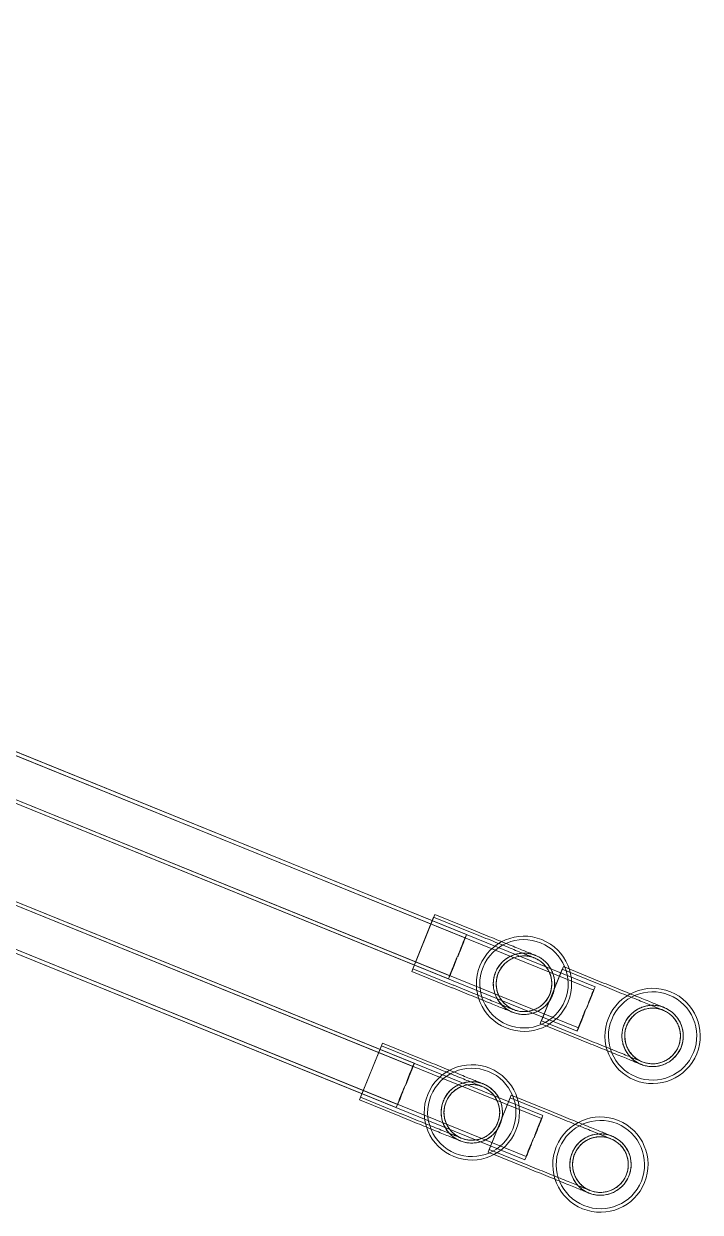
# Model space of a CAD drawing. Header units: metres. Extents: x 1753726 to 1755216, y 5920592 to 5921703.
# Drawn here: x 1754898.129 to 1754899.684, y 5921319.596 to 5921322.328 of the extents above; entities that cross this region are included whole.
import ezdxf

# ---------------------------------------------------------------- set-up
doc = ezdxf.new("R2010")
doc.units = ezdxf.units.M
doc.layers.add('A-GENM-____-OTLN', color=4, linetype='Continuous', lineweight=9)

# ---------------------------------------------------------------- blocks, each defined once
blk = doc.blocks.new('WSL_Vent Type A - WSL_Vent Type A-5060824-X-ARUP-GL-HERNE_BAY_ALIGNMENT')
at = {"layer": 'A-GENM-____-OTLN'}
for p, q in [((-0.165, 0.055), (-5.7147, 0.055)), ((-0.15, 0.0705), (-0.25, 0.0705)), ((-0.25, 0.0705), (-0.25, -0.0705)), ((-0.25, 0.0705), (-0.25, -0.0705)), ((-0.15, 0.064), (-0.25, 0.064)), ((-0.25, -0.064), (-0.25, 0.064)), ((-0.25, -0.064), (-0.25, 0.064)), ((-0.165, 0.047), (-5.7147, 0.047)), ((-5.7147, -0.047), (-0.165, -0.047)), ((-5.7147, -0.055), (-0.165, -0.055)), ((-0.25, -0.064), (-0.15, -0.064)), ((-0.25, -0.0705), (-0.15, -0.0705))]:
    blk.add_line(p, q, dxfattribs=at)
at = {"layer": 'A-GENM-____-OTLN', "flags": 128}
for points in [[(-0.15, 0.0705), (-0.144, 0.0705), (-0.138, 0.0705), (-0.132, 0.0705), (-0.1261, 0.0705), (-0.1202, 0.0705), (-0.1143, 0.0705), (-0.1085, 0.0705), (-0.1028, 0.0705), (-0.0972, 0.0705), (-0.0916, 0.0705), (-0.0861, 0.0705), (-0.0807, 0.0705), (-0.0755, 0.0705), (-0.0703, 0.0705), (-0.0653, 0.0705), (-0.0604, 0.0705), (-0.0557, 0.0705), (-0.0511, 0.0705), (-0.0467, 0.0705), (-0.0424, 0.0705), (-0.0383, 0.0705), (-0.0344, 0.0705), (-0.0307, 0.0705), (-0.0271, 0.0705), (-0.0238, 0.0705), (-0.0206, 0.0705), (-0.0177, 0.0705), (-0.015, 0.0705), (-0.0125, 0.0705), (-0.0102, 0.0705), (-0.0081, 0.0705), (-0.0063, 0.0705), (-0.0047, 0.0705), (-0.0033, 0.0705), (-0.0022, 0.0705), (-0.0013, 0.0705), (-0.0006, 0.0705), (-0.0002, 0.0705), (0, 0.0705)], [(-0.15, 0.064), (-0.144, 0.064), (-0.138, 0.064), (-0.132, 0.064), (-0.1261, 0.064), (-0.1202, 0.064), (-0.1143, 0.064), (-0.1085, 0.064), (-0.1028, 0.064), (-0.0972, 0.064), (-0.0916, 0.064), (-0.0861, 0.064), (-0.0807, 0.064), (-0.0755, 0.064), (-0.0703, 0.064), (-0.0653, 0.064), (-0.0604, 0.064), (-0.0557, 0.064), (-0.0511, 0.064), (-0.0467, 0.064), (-0.0424, 0.064), (-0.0383, 0.064), (-0.0344, 0.064), (-0.0307, 0.064), (-0.0271, 0.064), (-0.0238, 0.064), (-0.0206, 0.064), (-0.0177, 0.064), (-0.015, 0.064), (-0.0125, 0.064), (-0.0102, 0.064), (-0.0081, 0.064), (-0.0063, 0.064), (-0.0047, 0.064), (-0.0033, 0.064), (-0.0022, 0.064), (-0.0013, 0.064), (-0.0006, 0.064), (-0.0002, 0.064), (0, 0.064)], [(0, -0.0705), (-0.0028, -0.0704), (-0.0056, -0.0703), (-0.0084, -0.07), (-0.0112, -0.0696), (-0.014, -0.0691), (-0.0168, -0.0685), (-0.0195, -0.0678), (-0.0222, -0.0669), (-0.0248, -0.066), (-0.0275, -0.0649), (-0.03, -0.0638), (-0.0326, -0.0625), (-0.035, -0.0612), (-0.0374, -0.0597), (-0.0398, -0.0582), (-0.0421, -0.0565), (-0.0443, -0.0548), (-0.0465, -0.053), (-0.0486, -0.0511), (-0.0506, -0.0491), (-0.0525, -0.0471), (-0.0543, -0.0449), (-0.0561, -0.0427), (-0.0578, -0.0404), (-0.0593, -0.0381), (-0.0608, -0.0357), (-0.0622, -0.0332), (-0.0635, -0.0307), (-0.0646, -0.0282), (-0.0657, -0.0255), (-0.0667, -0.0229), (-0.0675, -0.0202), (-0.0683, -0.0175), (-0.0689, -0.0148), (-0.0695, -0.012), (-0.0699, -0.0092), (-0.0702, -0.0064), (-0.0704, -0.0036), (-0.0705, -0.0008), (-0.0705, 0.0021), (-0.0703, 0.0049), (-0.0701, 0.0077), (-0.0697, 0.0105), (-0.0692, 0.0133), (-0.0687, 0.016), (-0.068, 0.0188), (-0.0672, 0.0215), (-0.0662, 0.0241), (-0.0652, 0.0268), (-0.0641, 0.0293), (-0.0629, 0.0319), (-0.0616, 0.0344), (-0.0601, 0.0368), (-0.0586, 0.0392), (-0.057, 0.0415), (-0.0553, 0.0437), (-0.0535, 0.0459), (-0.0516, 0.048), (-0.0497, 0.05), (-0.0476, 0.052), (-0.0455, 0.0538), (-0.0433, 0.0556), (-0.0411, 0.0573), (-0.0387, 0.0589), (-0.0363, 0.0604), (-0.0339, 0.0618), (-0.0314, 0.0631), (-0.0288, 0.0643), (-0.0263, 0.0654), (-0.0236, 0.0664), (-0.0209, 0.0673), (-0.0182, 0.0681), (-0.0155, 0.0688), (-0.0127, 0.0693), (-0.0099, 0.0698), (-0.0071, 0.0701), (-0.0043, 0.0704), (-0.0015, 0.0705), (0, 0.0705)], [(0, 0.064), (-0.0026, 0.0639), (-0.0051, 0.0638), (-0.0077, 0.0635), (-0.0102, 0.0632), (-0.0127, 0.0627), (-0.0152, 0.0622), (-0.0177, 0.0615), (-0.0201, 0.0608), (-0.0225, 0.0599), (-0.0249, 0.0589), (-0.0273, 0.0579), (-0.0296, 0.0568), (-0.0318, 0.0555), (-0.034, 0.0542), (-0.0361, 0.0528), (-0.0382, 0.0513), (-0.0402, 0.0498), (-0.0422, 0.0481), (-0.0441, 0.0464), (-0.0459, 0.0446), (-0.0477, 0.0427), (-0.0493, 0.0408), (-0.0509, 0.0388), (-0.0524, 0.0367), (-0.0539, 0.0346), (-0.0552, 0.0324), (-0.0564, 0.0302), (-0.0576, 0.0279), (-0.0587, 0.0256), (-0.0597, 0.0232), (-0.0605, 0.0208), (-0.0613, 0.0183), (-0.062, 0.0159), (-0.0626, 0.0134), (-0.0631, 0.0109), (-0.0635, 0.0083), (-0.0637, 0.0058), (-0.0639, 0.0032), (-0.064, 0.0007), (-0.064, -0.0019), (-0.0638, -0.0044), (-0.0636, -0.007), (-0.0633, -0.0095), (-0.0629, -0.012), (-0.0623, -0.0145), (-0.0617, -0.017), (-0.061, -0.0195), (-0.0601, -0.0219), (-0.0592, -0.0243), (-0.0582, -0.0266), (-0.0571, -0.0289), (-0.0559, -0.0312), (-0.0546, -0.0334), (-0.0532, -0.0356), (-0.0517, -0.0377), (-0.0502, -0.0397), (-0.0486, -0.0417), (-0.0469, -0.0436), (-0.0451, -0.0454), (-0.0432, -0.0472), (-0.0413, -0.0489), (-0.0393, -0.0505), (-0.0373, -0.052), (-0.0352, -0.0535), (-0.033, -0.0548), (-0.0308, -0.0561), (-0.0285, -0.0573), (-0.0262, -0.0584), (-0.0238, -0.0594), (-0.0214, -0.0603), (-0.019, -0.0611), (-0.0166, -0.0618), (-0.0141, -0.0624), (-0.0116, -0.0629), (-0.009, -0.0634), (-0.0065, -0.0637), (-0.0039, -0.0639), (-0.0014, -0.064), (0, -0.064)], [(0, 0.0705), (0.0028, 0.0704), (0.0056, 0.0703), (0.0084, 0.07), (0.0112, 0.0696), (0.014, 0.0691), (0.0168, 0.0685), (0.0195, 0.0678), (0.0222, 0.0669), (0.0248, 0.066), (0.0275, 0.0649), (0.03, 0.0638), (0.0326, 0.0625), (0.035, 0.0612), (0.0374, 0.0597), (0.0398, 0.0582), (0.0421, 0.0565), (0.0443, 0.0548), (0.0465, 0.053), (0.0486, 0.0511), (0.0506, 0.0491), (0.0525, 0.0471), (0.0543, 0.0449), (0.0561, 0.0427), (0.0578, 0.0404), (0.0593, 0.0381), (0.0608, 0.0357), (0.0622, 0.0332), (0.0635, 0.0307), (0.0646, 0.0282), (0.0657, 0.0255), (0.0667, 0.0229), (0.0675, 0.0202), (0.0683, 0.0175), (0.0689, 0.0148), (0.0695, 0.012), (0.0699, 0.0092), (0.0702, 0.0064), (0.0704, 0.0036), (0.0705, 0.0008), (0.0705, -0.0021), (0.0703, -0.0049), (0.0701, -0.0077), (0.0697, -0.0105), (0.0692, -0.0133), (0.0687, -0.016), (0.068, -0.0188), (0.0672, -0.0215), (0.0662, -0.0241), (0.0652, -0.0268), (0.0641, -0.0293), (0.0629, -0.0319), (0.0616, -0.0344), (0.0601, -0.0368), (0.0586, -0.0392), (0.057, -0.0415), (0.0553, -0.0437), (0.0535, -0.0459), (0.0516, -0.048), (0.0497, -0.05), (0.0476, -0.052), (0.0455, -0.0538), (0.0433, -0.0556), (0.0411, -0.0573), (0.0387, -0.0589), (0.0363, -0.0604), (0.0339, -0.0618), (0.0314, -0.0631), (0.0288, -0.0643), (0.0263, -0.0654), (0.0236, -0.0664), (0.0209, -0.0673), (0.0182, -0.0681), (0.0155, -0.0688), (0.0127, -0.0693), (0.0099, -0.0698), (0.0071, -0.0701), (0.0043, -0.0704), (0.0015, -0.0705), (0, -0.0705)], [(0, -0.064), (0.0026, -0.0639), (0.0051, -0.0638), (0.0077, -0.0635), (0.0102, -0.0632), (0.0127, -0.0627), (0.0152, -0.0622), (0.0177, -0.0615), (0.0201, -0.0608), (0.0225, -0.0599), (0.0249, -0.0589), (0.0273, -0.0579), (0.0296, -0.0568), (0.0318, -0.0555), (0.034, -0.0542), (0.0361, -0.0528), (0.0382, -0.0513), (0.0402, -0.0498), (0.0422, -0.0481), (0.0441, -0.0464), (0.0459, -0.0446), (0.0477, -0.0427), (0.0493, -0.0408), (0.0509, -0.0388), (0.0524, -0.0367), (0.0539, -0.0346), (0.0552, -0.0324), (0.0564, -0.0302), (0.0576, -0.0279), (0.0587, -0.0256), (0.0597, -0.0232), (0.0605, -0.0208), (0.0613, -0.0183), (0.062, -0.0159), (0.0626, -0.0134), (0.0631, -0.0109), (0.0635, -0.0083), (0.0637, -0.0058), (0.0639, -0.0032), (0.064, -0.0007), (0.064, 0.0019), (0.0638, 0.0044), (0.0636, 0.007), (0.0633, 0.0095), (0.0629, 0.012), (0.0623, 0.0145), (0.0617, 0.017), (0.061, 0.0195), (0.0601, 0.0219), (0.0592, 0.0243), (0.0582, 0.0266), (0.0571, 0.0289), (0.0559, 0.0312), (0.0546, 0.0334), (0.0532, 0.0356), (0.0517, 0.0377), (0.0502, 0.0397), (0.0486, 0.0417), (0.0469, 0.0436), (0.0451, 0.0454), (0.0432, 0.0472), (0.0413, 0.0489), (0.0393, 0.0505), (0.0373, 0.052), (0.0352, 0.0535), (0.033, 0.0548), (0.0308, 0.0561), (0.0285, 0.0573), (0.0262, 0.0584), (0.0238, 0.0594), (0.0214, 0.0603), (0.019, 0.0611), (0.0166, 0.0618), (0.0141, 0.0624), (0.0116, 0.0629), (0.009, 0.0634), (0.0065, 0.0637), (0.0039, 0.0639), (0.0014, 0.064), (0, 0.064)], [(0, -0.064), (-0.0001, -0.064), (-0.0005, -0.064), (-0.0011, -0.064), (-0.0019, -0.064), (-0.003, -0.064), (-0.0043, -0.064), (-0.0058, -0.064), (-0.0076, -0.064), (-0.0096, -0.064), (-0.0118, -0.064), (-0.0143, -0.064), (-0.017, -0.064), (-0.0198, -0.064), (-0.0229, -0.064), (-0.0262, -0.064), (-0.0297, -0.064), (-0.0334, -0.064), (-0.0372, -0.064), (-0.0413, -0.064), (-0.0455, -0.064), (-0.0499, -0.064), (-0.0544, -0.064), (-0.0591, -0.064), (-0.064, -0.064), (-0.069, -0.064), (-0.0741, -0.064), (-0.0793, -0.064), (-0.0846, -0.064), (-0.0901, -0.064), (-0.0956, -0.064), (-0.1013, -0.064), (-0.107, -0.064), (-0.1128, -0.064), (-0.1186, -0.064), (-0.1245, -0.064), (-0.1304, -0.064), (-0.1364, -0.064), (-0.1424, -0.064), (-0.1484, -0.064), (-0.15, -0.064)], [(0, -0.0705), (-0.0001, -0.0705), (-0.0005, -0.0705), (-0.0011, -0.0705), (-0.0019, -0.0705), (-0.003, -0.0705), (-0.0043, -0.0705), (-0.0058, -0.0705), (-0.0076, -0.0705), (-0.0096, -0.0705), (-0.0118, -0.0705), (-0.0143, -0.0705), (-0.017, -0.0705), (-0.0198, -0.0705), (-0.0229, -0.0705), (-0.0262, -0.0705), (-0.0297, -0.0705), (-0.0334, -0.0705), (-0.0372, -0.0705), (-0.0413, -0.0705), (-0.0455, -0.0705), (-0.0499, -0.0705), (-0.0544, -0.0705), (-0.0591, -0.0705), (-0.064, -0.0705), (-0.069, -0.0705), (-0.0741, -0.0705), (-0.0793, -0.0705), (-0.0846, -0.0705), (-0.0901, -0.0705), (-0.0956, -0.0705), (-0.1013, -0.0705), (-0.107, -0.0705), (-0.1128, -0.0705), (-0.1186, -0.0705), (-0.1245, -0.0705), (-0.1304, -0.0705), (-0.1364, -0.0705), (-0.1424, -0.0705), (-0.1484, -0.0705), (-0.15, -0.0705)]]:
    blk.add_lwpolyline(points, dxfattribs=at)
at = {"layer": 'A-GENM-____-OTLN'}
for radius, start, end in [(0.1095, 0, 180), (0.1095, 0, 180), (0.1015, 0, 180), (0.1015, 0, 180), (0.1095, 180, 0), (0.1095, 180, 0), (0.1015, 180, 0), (0.1015, 180, 0)]:
    blk.add_arc((0, 0), radius, start, end, dxfattribs=at)
for centre, major_axis, ratio, start_param, end_param in [((-0.165, 0), (0, 0.055), 0.009999, 4.712389, 7.853982), ((0, 0), (0, 0.0705), 1, 0, 3.141593), ((0, 0), (0.064, 0), 1, 1.570796, 4.712389), ((0, 0), (0, 0.0705), 1, 3.141593, 6.283185), ((0, 0), (0.064, 0), 1, 4.712389, 7.853982), ((-0.165, 0), (0, 0.047), 0.009999, 4.712389, 7.853982), ((-0.165, 0), (0, 0.055), 0.009999, 1.570796, 4.712389), ((-0.165, 0), (0, 0.047), 0.009999, 1.570796, 4.712389)]:
    blk.add_ellipse(centre, major_axis=major_axis, ratio=ratio, start_param=start_param, end_param=end_param, dxfattribs=at)
blk = doc.blocks.new('WSL_Vent Type A - WSL_Vent Type A-5060825-X-ARUP-GL-HERNE_BAY_ALIGNMENT')
at = {"layer": 'A-GENM-____-OTLN'}
for p, q in [((-0.165, 0.055), (-6.0337, 0.055)), ((-0.15, 0.0705), (-0.25, 0.0705)), ((-0.25, 0.0705), (-0.25, -0.0705)), ((-0.25, 0.0705), (-0.25, -0.0705)), ((-0.15, 0.064), (-0.25, 0.064)), ((-0.25, -0.064), (-0.25, 0.064)), ((-0.25, -0.064), (-0.25, 0.064)), ((-0.165, 0.047), (-6.0337, 0.047)), ((-6.0337, -0.047), (-0.165, -0.047)), ((-6.0337, -0.055), (-0.165, -0.055)), ((-0.25, -0.064), (-0.15, -0.064)), ((-0.25, -0.0705), (-0.15, -0.0705))]:
    blk.add_line(p, q, dxfattribs=at)
at = {"layer": 'A-GENM-____-OTLN', "flags": 128}
for points in [[(-0.15, 0.0705), (-0.144, 0.0705), (-0.138, 0.0705), (-0.132, 0.0705), (-0.1261, 0.0705), (-0.1202, 0.0705), (-0.1143, 0.0705), (-0.1085, 0.0705), (-0.1028, 0.0705), (-0.0972, 0.0705), (-0.0916, 0.0705), (-0.0861, 0.0705), (-0.0807, 0.0705), (-0.0755, 0.0705), (-0.0703, 0.0705), (-0.0653, 0.0705), (-0.0604, 0.0705), (-0.0557, 0.0705), (-0.0511, 0.0705), (-0.0467, 0.0705), (-0.0424, 0.0705), (-0.0383, 0.0705), (-0.0344, 0.0705), (-0.0307, 0.0705), (-0.0271, 0.0705), (-0.0238, 0.0705), (-0.0206, 0.0705), (-0.0177, 0.0705), (-0.015, 0.0705), (-0.0125, 0.0705), (-0.0102, 0.0705), (-0.0081, 0.0705), (-0.0063, 0.0705), (-0.0047, 0.0705), (-0.0033, 0.0705), (-0.0022, 0.0705), (-0.0013, 0.0705), (-0.0006, 0.0705), (-0.0002, 0.0705), (0, 0.0705)], [(-0.15, 0.064), (-0.144, 0.064), (-0.138, 0.064), (-0.132, 0.064), (-0.1261, 0.064), (-0.1202, 0.064), (-0.1143, 0.064), (-0.1085, 0.064), (-0.1028, 0.064), (-0.0972, 0.064), (-0.0916, 0.064), (-0.0861, 0.064), (-0.0807, 0.064), (-0.0755, 0.064), (-0.0703, 0.064), (-0.0653, 0.064), (-0.0604, 0.064), (-0.0557, 0.064), (-0.0511, 0.064), (-0.0467, 0.064), (-0.0424, 0.064), (-0.0383, 0.064), (-0.0344, 0.064), (-0.0307, 0.064), (-0.0271, 0.064), (-0.0238, 0.064), (-0.0206, 0.064), (-0.0177, 0.064), (-0.015, 0.064), (-0.0125, 0.064), (-0.0102, 0.064), (-0.0081, 0.064), (-0.0063, 0.064), (-0.0047, 0.064), (-0.0033, 0.064), (-0.0022, 0.064), (-0.0013, 0.064), (-0.0006, 0.064), (-0.0002, 0.064), (0, 0.064)], [(0, -0.0705), (-0.0028, -0.0704), (-0.0056, -0.0703), (-0.0084, -0.07), (-0.0112, -0.0696), (-0.014, -0.0691), (-0.0168, -0.0685), (-0.0195, -0.0678), (-0.0222, -0.0669), (-0.0248, -0.066), (-0.0275, -0.0649), (-0.03, -0.0638), (-0.0326, -0.0625), (-0.035, -0.0612), (-0.0374, -0.0597), (-0.0398, -0.0582), (-0.0421, -0.0565), (-0.0443, -0.0548), (-0.0465, -0.053), (-0.0486, -0.0511), (-0.0506, -0.0491), (-0.0525, -0.0471), (-0.0543, -0.0449), (-0.0561, -0.0427), (-0.0578, -0.0404), (-0.0593, -0.0381), (-0.0608, -0.0357), (-0.0622, -0.0332), (-0.0635, -0.0307), (-0.0646, -0.0282), (-0.0657, -0.0255), (-0.0667, -0.0229), (-0.0675, -0.0202), (-0.0683, -0.0175), (-0.0689, -0.0148), (-0.0695, -0.012), (-0.0699, -0.0092), (-0.0702, -0.0064), (-0.0704, -0.0036), (-0.0705, -0.0008), (-0.0705, 0.0021), (-0.0703, 0.0049), (-0.0701, 0.0077), (-0.0697, 0.0105), (-0.0692, 0.0133), (-0.0687, 0.016), (-0.068, 0.0188), (-0.0672, 0.0215), (-0.0662, 0.0241), (-0.0652, 0.0268), (-0.0641, 0.0293), (-0.0629, 0.0319), (-0.0616, 0.0344), (-0.0601, 0.0368), (-0.0586, 0.0392), (-0.057, 0.0415), (-0.0553, 0.0437), (-0.0535, 0.0459), (-0.0516, 0.048), (-0.0497, 0.05), (-0.0476, 0.052), (-0.0455, 0.0538), (-0.0433, 0.0556), (-0.0411, 0.0573), (-0.0387, 0.0589), (-0.0363, 0.0604), (-0.0339, 0.0618), (-0.0314, 0.0631), (-0.0288, 0.0643), (-0.0263, 0.0654), (-0.0236, 0.0664), (-0.0209, 0.0673), (-0.0182, 0.0681), (-0.0155, 0.0688), (-0.0127, 0.0693), (-0.0099, 0.0698), (-0.0071, 0.0701), (-0.0043, 0.0704), (-0.0015, 0.0705), (0, 0.0705)], [(0, 0.064), (-0.0026, 0.0639), (-0.0051, 0.0638), (-0.0077, 0.0635), (-0.0102, 0.0632), (-0.0127, 0.0627), (-0.0152, 0.0622), (-0.0177, 0.0615), (-0.0201, 0.0608), (-0.0225, 0.0599), (-0.0249, 0.0589), (-0.0273, 0.0579), (-0.0296, 0.0568), (-0.0318, 0.0555), (-0.034, 0.0542), (-0.0361, 0.0528), (-0.0382, 0.0513), (-0.0402, 0.0498), (-0.0422, 0.0481), (-0.0441, 0.0464), (-0.0459, 0.0446), (-0.0477, 0.0427), (-0.0493, 0.0408), (-0.0509, 0.0388), (-0.0524, 0.0367), (-0.0539, 0.0346), (-0.0552, 0.0324), (-0.0564, 0.0302), (-0.0576, 0.0279), (-0.0587, 0.0256), (-0.0597, 0.0232), (-0.0605, 0.0208), (-0.0613, 0.0183), (-0.062, 0.0159), (-0.0626, 0.0134), (-0.0631, 0.0109), (-0.0635, 0.0083), (-0.0637, 0.0058), (-0.0639, 0.0032), (-0.064, 0.0007), (-0.064, -0.0019), (-0.0638, -0.0044), (-0.0636, -0.007), (-0.0633, -0.0095), (-0.0629, -0.012), (-0.0623, -0.0145), (-0.0617, -0.017), (-0.061, -0.0195), (-0.0601, -0.0219), (-0.0592, -0.0243), (-0.0582, -0.0266), (-0.0571, -0.0289), (-0.0559, -0.0312), (-0.0546, -0.0334), (-0.0532, -0.0356), (-0.0517, -0.0377), (-0.0502, -0.0397), (-0.0486, -0.0417), (-0.0469, -0.0436), (-0.0451, -0.0454), (-0.0432, -0.0472), (-0.0413, -0.0489), (-0.0393, -0.0505), (-0.0373, -0.052), (-0.0352, -0.0535), (-0.033, -0.0548), (-0.0308, -0.0561), (-0.0285, -0.0573), (-0.0262, -0.0584), (-0.0238, -0.0594), (-0.0214, -0.0603), (-0.019, -0.0611), (-0.0166, -0.0618), (-0.0141, -0.0624), (-0.0116, -0.0629), (-0.009, -0.0634), (-0.0065, -0.0637), (-0.0039, -0.0639), (-0.0014, -0.064), (0, -0.064)], [(0, 0.0705), (0.0028, 0.0704), (0.0056, 0.0703), (0.0084, 0.07), (0.0112, 0.0696), (0.014, 0.0691), (0.0168, 0.0685), (0.0195, 0.0678), (0.0222, 0.0669), (0.0248, 0.066), (0.0275, 0.0649), (0.03, 0.0638), (0.0326, 0.0625), (0.035, 0.0612), (0.0374, 0.0597), (0.0398, 0.0582), (0.0421, 0.0565), (0.0443, 0.0548), (0.0465, 0.053), (0.0486, 0.0511), (0.0506, 0.0491), (0.0525, 0.0471), (0.0543, 0.0449), (0.0561, 0.0427), (0.0578, 0.0404), (0.0593, 0.0381), (0.0608, 0.0357), (0.0622, 0.0332), (0.0635, 0.0307), (0.0646, 0.0282), (0.0657, 0.0255), (0.0667, 0.0229), (0.0675, 0.0202), (0.0683, 0.0175), (0.0689, 0.0148), (0.0695, 0.012), (0.0699, 0.0092), (0.0702, 0.0064), (0.0704, 0.0036), (0.0705, 0.0008), (0.0705, -0.0021), (0.0703, -0.0049), (0.0701, -0.0077), (0.0697, -0.0105), (0.0692, -0.0133), (0.0687, -0.016), (0.068, -0.0188), (0.0672, -0.0215), (0.0662, -0.0241), (0.0652, -0.0268), (0.0641, -0.0293), (0.0629, -0.0319), (0.0616, -0.0344), (0.0601, -0.0368), (0.0586, -0.0392), (0.057, -0.0415), (0.0553, -0.0437), (0.0535, -0.0459), (0.0516, -0.048), (0.0497, -0.05), (0.0476, -0.052), (0.0455, -0.0538), (0.0433, -0.0556), (0.0411, -0.0573), (0.0387, -0.0589), (0.0363, -0.0604), (0.0339, -0.0618), (0.0314, -0.0631), (0.0288, -0.0643), (0.0263, -0.0654), (0.0236, -0.0664), (0.0209, -0.0673), (0.0182, -0.0681), (0.0155, -0.0688), (0.0127, -0.0693), (0.0099, -0.0698), (0.0071, -0.0701), (0.0043, -0.0704), (0.0015, -0.0705), (0, -0.0705)], [(0, -0.064), (0.0026, -0.0639), (0.0051, -0.0638), (0.0077, -0.0635), (0.0102, -0.0632), (0.0127, -0.0627), (0.0152, -0.0622), (0.0177, -0.0615), (0.0201, -0.0608), (0.0225, -0.0599), (0.0249, -0.0589), (0.0273, -0.0579), (0.0296, -0.0568), (0.0318, -0.0555), (0.034, -0.0542), (0.0361, -0.0528), (0.0382, -0.0513), (0.0402, -0.0498), (0.0422, -0.0481), (0.0441, -0.0464), (0.0459, -0.0446), (0.0477, -0.0427), (0.0493, -0.0408), (0.0509, -0.0388), (0.0524, -0.0367), (0.0539, -0.0346), (0.0552, -0.0324), (0.0564, -0.0302), (0.0576, -0.0279), (0.0587, -0.0256), (0.0597, -0.0232), (0.0605, -0.0208), (0.0613, -0.0183), (0.062, -0.0159), (0.0626, -0.0134), (0.0631, -0.0109), (0.0635, -0.0083), (0.0637, -0.0058), (0.0639, -0.0032), (0.064, -0.0007), (0.064, 0.0019), (0.0638, 0.0044), (0.0636, 0.007), (0.0633, 0.0095), (0.0629, 0.012), (0.0623, 0.0145), (0.0617, 0.017), (0.061, 0.0195), (0.0601, 0.0219), (0.0592, 0.0243), (0.0582, 0.0266), (0.0571, 0.0289), (0.0559, 0.0312), (0.0546, 0.0334), (0.0532, 0.0356), (0.0517, 0.0377), (0.0502, 0.0397), (0.0486, 0.0417), (0.0469, 0.0436), (0.0451, 0.0454), (0.0432, 0.0472), (0.0413, 0.0489), (0.0393, 0.0505), (0.0373, 0.052), (0.0352, 0.0535), (0.033, 0.0548), (0.0308, 0.0561), (0.0285, 0.0573), (0.0262, 0.0584), (0.0238, 0.0594), (0.0214, 0.0603), (0.019, 0.0611), (0.0166, 0.0618), (0.0141, 0.0624), (0.0116, 0.0629), (0.009, 0.0634), (0.0065, 0.0637), (0.0039, 0.0639), (0.0014, 0.064), (0, 0.064)], [(0, -0.064), (-0.0001, -0.064), (-0.0005, -0.064), (-0.0011, -0.064), (-0.0019, -0.064), (-0.003, -0.064), (-0.0043, -0.064), (-0.0058, -0.064), (-0.0076, -0.064), (-0.0096, -0.064), (-0.0118, -0.064), (-0.0143, -0.064), (-0.017, -0.064), (-0.0198, -0.064), (-0.0229, -0.064), (-0.0262, -0.064), (-0.0297, -0.064), (-0.0334, -0.064), (-0.0372, -0.064), (-0.0413, -0.064), (-0.0455, -0.064), (-0.0499, -0.064), (-0.0544, -0.064), (-0.0591, -0.064), (-0.064, -0.064), (-0.069, -0.064), (-0.0741, -0.064), (-0.0793, -0.064), (-0.0846, -0.064), (-0.0901, -0.064), (-0.0956, -0.064), (-0.1013, -0.064), (-0.107, -0.064), (-0.1128, -0.064), (-0.1186, -0.064), (-0.1245, -0.064), (-0.1304, -0.064), (-0.1364, -0.064), (-0.1424, -0.064), (-0.1484, -0.064), (-0.15, -0.064)], [(0, -0.0705), (-0.0001, -0.0705), (-0.0005, -0.0705), (-0.0011, -0.0705), (-0.0019, -0.0705), (-0.003, -0.0705), (-0.0043, -0.0705), (-0.0058, -0.0705), (-0.0076, -0.0705), (-0.0096, -0.0705), (-0.0118, -0.0705), (-0.0143, -0.0705), (-0.017, -0.0705), (-0.0198, -0.0705), (-0.0229, -0.0705), (-0.0262, -0.0705), (-0.0297, -0.0705), (-0.0334, -0.0705), (-0.0372, -0.0705), (-0.0413, -0.0705), (-0.0455, -0.0705), (-0.0499, -0.0705), (-0.0544, -0.0705), (-0.0591, -0.0705), (-0.064, -0.0705), (-0.069, -0.0705), (-0.0741, -0.0705), (-0.0793, -0.0705), (-0.0846, -0.0705), (-0.0901, -0.0705), (-0.0956, -0.0705), (-0.1013, -0.0705), (-0.107, -0.0705), (-0.1128, -0.0705), (-0.1186, -0.0705), (-0.1245, -0.0705), (-0.1304, -0.0705), (-0.1364, -0.0705), (-0.1424, -0.0705), (-0.1484, -0.0705), (-0.15, -0.0705)]]:
    blk.add_lwpolyline(points, dxfattribs=at)
at = {"layer": 'A-GENM-____-OTLN'}
for radius, start, end in [(0.1095, 0, 180), (0.1095, 0, 180), (0.1015, 0, 180), (0.1015, 0, 180), (0.1095, 180, 0), (0.1095, 180, 0), (0.1015, 180, 0), (0.1015, 180, 0)]:
    blk.add_arc((0, 0), radius, start, end, dxfattribs=at)
for centre, major_axis, ratio, start_param, end_param in [((-0.165, 0), (0, 0.055), 0.009999, 4.712389, 7.853982), ((0, 0), (0, 0.0705), 1, 0, 3.141593), ((0, 0), (0.064, 0), 1, 1.570796, 4.712389), ((0, 0), (0, 0.0705), 1, 3.141593, 6.283185), ((0, 0), (0.064, 0), 1, 4.712389, 7.853982), ((-0.165, 0), (0, 0.047), 0.009999, 4.712389, 7.853982), ((-0.165, 0), (0, 0.055), 0.009999, 1.570796, 4.712389), ((-0.165, 0), (0, 0.047), 0.009999, 1.570796, 4.712389)]:
    blk.add_ellipse(centre, major_axis=major_axis, ratio=ratio, start_param=start_param, end_param=end_param, dxfattribs=at)
blk = doc.blocks.new('WSL_Vent Type A - WSL_Vent Type A-5060826-X-ARUP-GL-HERNE_BAY_ALIGNMENT')
at = {"layer": 'A-GENM-____-OTLN'}
for p, q in [((-0.165, 0.055), (-5.7347, 0.055)), ((-0.15, 0.0705), (-0.25, 0.0705)), ((-0.25, 0.0705), (-0.25, -0.0705)), ((-0.25, 0.0705), (-0.25, -0.0705)), ((-0.15, 0.064), (-0.25, 0.064)), ((-0.25, -0.064), (-0.25, 0.064)), ((-0.25, -0.064), (-0.25, 0.064)), ((-0.165, 0.047), (-5.7347, 0.047)), ((-5.7347, -0.047), (-0.165, -0.047)), ((-5.7347, -0.055), (-0.165, -0.055)), ((-0.25, -0.064), (-0.15, -0.064)), ((-0.25, -0.0705), (-0.15, -0.0705))]:
    blk.add_line(p, q, dxfattribs=at)
at = {"layer": 'A-GENM-____-OTLN', "flags": 128}
for points in [[(-0.15, 0.0705), (-0.144, 0.0705), (-0.138, 0.0705), (-0.132, 0.0705), (-0.1261, 0.0705), (-0.1202, 0.0705), (-0.1143, 0.0705), (-0.1085, 0.0705), (-0.1028, 0.0705), (-0.0972, 0.0705), (-0.0916, 0.0705), (-0.0861, 0.0705), (-0.0807, 0.0705), (-0.0755, 0.0705), (-0.0703, 0.0705), (-0.0653, 0.0705), (-0.0604, 0.0705), (-0.0557, 0.0705), (-0.0511, 0.0705), (-0.0467, 0.0705), (-0.0424, 0.0705), (-0.0383, 0.0705), (-0.0344, 0.0705), (-0.0307, 0.0705), (-0.0271, 0.0705), (-0.0238, 0.0705), (-0.0206, 0.0705), (-0.0177, 0.0705), (-0.015, 0.0705), (-0.0125, 0.0705), (-0.0102, 0.0705), (-0.0081, 0.0705), (-0.0063, 0.0705), (-0.0047, 0.0705), (-0.0033, 0.0705), (-0.0022, 0.0705), (-0.0013, 0.0705), (-0.0006, 0.0705), (-0.0002, 0.0705), (0, 0.0705)], [(-0.15, 0.064), (-0.144, 0.064), (-0.138, 0.064), (-0.132, 0.064), (-0.1261, 0.064), (-0.1202, 0.064), (-0.1143, 0.064), (-0.1085, 0.064), (-0.1028, 0.064), (-0.0972, 0.064), (-0.0916, 0.064), (-0.0861, 0.064), (-0.0807, 0.064), (-0.0755, 0.064), (-0.0703, 0.064), (-0.0653, 0.064), (-0.0604, 0.064), (-0.0557, 0.064), (-0.0511, 0.064), (-0.0467, 0.064), (-0.0424, 0.064), (-0.0383, 0.064), (-0.0344, 0.064), (-0.0307, 0.064), (-0.0271, 0.064), (-0.0238, 0.064), (-0.0206, 0.064), (-0.0177, 0.064), (-0.015, 0.064), (-0.0125, 0.064), (-0.0102, 0.064), (-0.0081, 0.064), (-0.0063, 0.064), (-0.0047, 0.064), (-0.0033, 0.064), (-0.0022, 0.064), (-0.0013, 0.064), (-0.0006, 0.064), (-0.0002, 0.064), (0, 0.064)], [(0, -0.0705), (-0.0028, -0.0704), (-0.0056, -0.0703), (-0.0084, -0.07), (-0.0112, -0.0696), (-0.014, -0.0691), (-0.0168, -0.0685), (-0.0195, -0.0678), (-0.0222, -0.0669), (-0.0248, -0.066), (-0.0275, -0.0649), (-0.03, -0.0638), (-0.0326, -0.0625), (-0.035, -0.0612), (-0.0374, -0.0597), (-0.0398, -0.0582), (-0.0421, -0.0565), (-0.0443, -0.0548), (-0.0465, -0.053), (-0.0486, -0.0511), (-0.0506, -0.0491), (-0.0525, -0.0471), (-0.0543, -0.0449), (-0.0561, -0.0427), (-0.0578, -0.0404), (-0.0593, -0.0381), (-0.0608, -0.0357), (-0.0622, -0.0332), (-0.0635, -0.0307), (-0.0646, -0.0282), (-0.0657, -0.0255), (-0.0667, -0.0229), (-0.0675, -0.0202), (-0.0683, -0.0175), (-0.0689, -0.0148), (-0.0695, -0.012), (-0.0699, -0.0092), (-0.0702, -0.0064), (-0.0704, -0.0036), (-0.0705, -0.0008), (-0.0705, 0.0021), (-0.0703, 0.0049), (-0.0701, 0.0077), (-0.0697, 0.0105), (-0.0692, 0.0133), (-0.0687, 0.016), (-0.068, 0.0188), (-0.0672, 0.0215), (-0.0662, 0.0241), (-0.0652, 0.0268), (-0.0641, 0.0293), (-0.0629, 0.0319), (-0.0616, 0.0344), (-0.0601, 0.0368), (-0.0586, 0.0392), (-0.057, 0.0415), (-0.0553, 0.0437), (-0.0535, 0.0459), (-0.0516, 0.048), (-0.0497, 0.05), (-0.0476, 0.052), (-0.0455, 0.0538), (-0.0433, 0.0556), (-0.0411, 0.0573), (-0.0387, 0.0589), (-0.0363, 0.0604), (-0.0339, 0.0618), (-0.0314, 0.0631), (-0.0288, 0.0643), (-0.0263, 0.0654), (-0.0236, 0.0664), (-0.0209, 0.0673), (-0.0182, 0.0681), (-0.0155, 0.0688), (-0.0127, 0.0693), (-0.0099, 0.0698), (-0.0071, 0.0701), (-0.0043, 0.0704), (-0.0015, 0.0705), (0, 0.0705)], [(0, 0.064), (-0.0026, 0.0639), (-0.0051, 0.0638), (-0.0077, 0.0635), (-0.0102, 0.0632), (-0.0127, 0.0627), (-0.0152, 0.0622), (-0.0177, 0.0615), (-0.0201, 0.0608), (-0.0225, 0.0599), (-0.0249, 0.0589), (-0.0273, 0.0579), (-0.0296, 0.0568), (-0.0318, 0.0555), (-0.034, 0.0542), (-0.0361, 0.0528), (-0.0382, 0.0513), (-0.0402, 0.0498), (-0.0422, 0.0481), (-0.0441, 0.0464), (-0.0459, 0.0446), (-0.0477, 0.0427), (-0.0493, 0.0408), (-0.0509, 0.0388), (-0.0524, 0.0367), (-0.0539, 0.0346), (-0.0552, 0.0324), (-0.0564, 0.0302), (-0.0576, 0.0279), (-0.0587, 0.0256), (-0.0597, 0.0232), (-0.0605, 0.0208), (-0.0613, 0.0183), (-0.062, 0.0159), (-0.0626, 0.0134), (-0.0631, 0.0109), (-0.0635, 0.0083), (-0.0637, 0.0058), (-0.0639, 0.0032), (-0.064, 0.0007), (-0.064, -0.0019), (-0.0638, -0.0044), (-0.0636, -0.007), (-0.0633, -0.0095), (-0.0629, -0.012), (-0.0623, -0.0145), (-0.0617, -0.017), (-0.061, -0.0195), (-0.0601, -0.0219), (-0.0592, -0.0243), (-0.0582, -0.0266), (-0.0571, -0.0289), (-0.0559, -0.0312), (-0.0546, -0.0334), (-0.0532, -0.0356), (-0.0517, -0.0377), (-0.0502, -0.0397), (-0.0486, -0.0417), (-0.0469, -0.0436), (-0.0451, -0.0454), (-0.0432, -0.0472), (-0.0413, -0.0489), (-0.0393, -0.0505), (-0.0373, -0.052), (-0.0352, -0.0535), (-0.033, -0.0548), (-0.0308, -0.0561), (-0.0285, -0.0573), (-0.0262, -0.0584), (-0.0238, -0.0594), (-0.0214, -0.0603), (-0.019, -0.0611), (-0.0166, -0.0618), (-0.0141, -0.0624), (-0.0116, -0.0629), (-0.009, -0.0634), (-0.0065, -0.0637), (-0.0039, -0.0639), (-0.0014, -0.064), (0, -0.064)], [(0, 0.0705), (0.0028, 0.0704), (0.0056, 0.0703), (0.0084, 0.07), (0.0112, 0.0696), (0.014, 0.0691), (0.0168, 0.0685), (0.0195, 0.0678), (0.0222, 0.0669), (0.0248, 0.066), (0.0275, 0.0649), (0.03, 0.0638), (0.0326, 0.0625), (0.035, 0.0612), (0.0374, 0.0597), (0.0398, 0.0582), (0.0421, 0.0565), (0.0443, 0.0548), (0.0465, 0.053), (0.0486, 0.0511), (0.0506, 0.0491), (0.0525, 0.0471), (0.0543, 0.0449), (0.0561, 0.0427), (0.0578, 0.0404), (0.0593, 0.0381), (0.0608, 0.0357), (0.0622, 0.0332), (0.0635, 0.0307), (0.0646, 0.0282), (0.0657, 0.0255), (0.0667, 0.0229), (0.0675, 0.0202), (0.0683, 0.0175), (0.0689, 0.0148), (0.0695, 0.012), (0.0699, 0.0092), (0.0702, 0.0064), (0.0704, 0.0036), (0.0705, 0.0008), (0.0705, -0.0021), (0.0703, -0.0049), (0.0701, -0.0077), (0.0697, -0.0105), (0.0692, -0.0133), (0.0687, -0.016), (0.068, -0.0188), (0.0672, -0.0215), (0.0662, -0.0241), (0.0652, -0.0268), (0.0641, -0.0293), (0.0629, -0.0319), (0.0616, -0.0344), (0.0601, -0.0368), (0.0586, -0.0392), (0.057, -0.0415), (0.0553, -0.0437), (0.0535, -0.0459), (0.0516, -0.048), (0.0497, -0.05), (0.0476, -0.052), (0.0455, -0.0538), (0.0433, -0.0556), (0.0411, -0.0573), (0.0387, -0.0589), (0.0363, -0.0604), (0.0339, -0.0618), (0.0314, -0.0631), (0.0288, -0.0643), (0.0263, -0.0654), (0.0236, -0.0664), (0.0209, -0.0673), (0.0182, -0.0681), (0.0155, -0.0688), (0.0127, -0.0693), (0.0099, -0.0698), (0.0071, -0.0701), (0.0043, -0.0704), (0.0015, -0.0705), (0, -0.0705)], [(0, -0.064), (0.0026, -0.0639), (0.0051, -0.0638), (0.0077, -0.0635), (0.0102, -0.0632), (0.0127, -0.0627), (0.0152, -0.0622), (0.0177, -0.0615), (0.0201, -0.0608), (0.0225, -0.0599), (0.0249, -0.0589), (0.0273, -0.0579), (0.0296, -0.0568), (0.0318, -0.0555), (0.034, -0.0542), (0.0361, -0.0528), (0.0382, -0.0513), (0.0402, -0.0498), (0.0422, -0.0481), (0.0441, -0.0464), (0.0459, -0.0446), (0.0477, -0.0427), (0.0493, -0.0408), (0.0509, -0.0388), (0.0524, -0.0367), (0.0539, -0.0346), (0.0552, -0.0324), (0.0564, -0.0302), (0.0576, -0.0279), (0.0587, -0.0256), (0.0597, -0.0232), (0.0605, -0.0208), (0.0613, -0.0183), (0.062, -0.0159), (0.0626, -0.0134), (0.0631, -0.0109), (0.0635, -0.0083), (0.0637, -0.0058), (0.0639, -0.0032), (0.064, -0.0007), (0.064, 0.0019), (0.0638, 0.0044), (0.0636, 0.007), (0.0633, 0.0095), (0.0629, 0.012), (0.0623, 0.0145), (0.0617, 0.017), (0.061, 0.0195), (0.0601, 0.0219), (0.0592, 0.0243), (0.0582, 0.0266), (0.0571, 0.0289), (0.0559, 0.0312), (0.0546, 0.0334), (0.0532, 0.0356), (0.0517, 0.0377), (0.0502, 0.0397), (0.0486, 0.0417), (0.0469, 0.0436), (0.0451, 0.0454), (0.0432, 0.0472), (0.0413, 0.0489), (0.0393, 0.0505), (0.0373, 0.052), (0.0352, 0.0535), (0.033, 0.0548), (0.0308, 0.0561), (0.0285, 0.0573), (0.0262, 0.0584), (0.0238, 0.0594), (0.0214, 0.0603), (0.019, 0.0611), (0.0166, 0.0618), (0.0141, 0.0624), (0.0116, 0.0629), (0.009, 0.0634), (0.0065, 0.0637), (0.0039, 0.0639), (0.0014, 0.064), (0, 0.064)], [(0, -0.064), (-0.0001, -0.064), (-0.0005, -0.064), (-0.0011, -0.064), (-0.0019, -0.064), (-0.003, -0.064), (-0.0043, -0.064), (-0.0058, -0.064), (-0.0076, -0.064), (-0.0096, -0.064), (-0.0118, -0.064), (-0.0143, -0.064), (-0.017, -0.064), (-0.0198, -0.064), (-0.0229, -0.064), (-0.0262, -0.064), (-0.0297, -0.064), (-0.0334, -0.064), (-0.0372, -0.064), (-0.0413, -0.064), (-0.0455, -0.064), (-0.0499, -0.064), (-0.0544, -0.064), (-0.0591, -0.064), (-0.064, -0.064), (-0.069, -0.064), (-0.0741, -0.064), (-0.0793, -0.064), (-0.0846, -0.064), (-0.0901, -0.064), (-0.0956, -0.064), (-0.1013, -0.064), (-0.107, -0.064), (-0.1128, -0.064), (-0.1186, -0.064), (-0.1245, -0.064), (-0.1304, -0.064), (-0.1364, -0.064), (-0.1424, -0.064), (-0.1484, -0.064), (-0.15, -0.064)], [(0, -0.0705), (-0.0001, -0.0705), (-0.0005, -0.0705), (-0.0011, -0.0705), (-0.0019, -0.0705), (-0.003, -0.0705), (-0.0043, -0.0705), (-0.0058, -0.0705), (-0.0076, -0.0705), (-0.0096, -0.0705), (-0.0118, -0.0705), (-0.0143, -0.0705), (-0.017, -0.0705), (-0.0198, -0.0705), (-0.0229, -0.0705), (-0.0262, -0.0705), (-0.0297, -0.0705), (-0.0334, -0.0705), (-0.0372, -0.0705), (-0.0413, -0.0705), (-0.0455, -0.0705), (-0.0499, -0.0705), (-0.0544, -0.0705), (-0.0591, -0.0705), (-0.064, -0.0705), (-0.069, -0.0705), (-0.0741, -0.0705), (-0.0793, -0.0705), (-0.0846, -0.0705), (-0.0901, -0.0705), (-0.0956, -0.0705), (-0.1013, -0.0705), (-0.107, -0.0705), (-0.1128, -0.0705), (-0.1186, -0.0705), (-0.1245, -0.0705), (-0.1304, -0.0705), (-0.1364, -0.0705), (-0.1424, -0.0705), (-0.1484, -0.0705), (-0.15, -0.0705)]]:
    blk.add_lwpolyline(points, dxfattribs=at)
at = {"layer": 'A-GENM-____-OTLN'}
for radius, start, end in [(0.1095, 0, 180), (0.1095, 0, 180), (0.1015, 0, 180), (0.1015, 0, 180), (0.1095, 180, 0), (0.1095, 180, 0), (0.1015, 180, 0), (0.1015, 180, 0)]:
    blk.add_arc((0, 0), radius, start, end, dxfattribs=at)
for centre, major_axis, ratio, start_param, end_param in [((-0.165, 0), (0, 0.055), 0.009999, 4.712389, 7.853982), ((0, 0), (0, 0.0705), 1, 0, 3.141593), ((0, 0), (0.064, 0), 1, 1.570796, 4.712389), ((0, 0), (0, 0.0705), 1, 3.141593, 6.283185), ((0, 0), (0.064, 0), 1, 4.712389, 7.853982), ((-0.165, 0), (0, 0.047), 0.009999, 4.712389, 7.853982), ((-0.165, 0), (0, 0.055), 0.009999, 1.570796, 4.712389), ((-0.165, 0), (0, 0.047), 0.009999, 1.570796, 4.712389)]:
    blk.add_ellipse(centre, major_axis=major_axis, ratio=ratio, start_param=start_param, end_param=end_param, dxfattribs=at)
blk = doc.blocks.new('WSL_Vent Type A - WSL_Vent Type A-5060827-X-ARUP-GL-HERNE_BAY_ALIGNMENT')
at = {"layer": 'A-GENM-____-OTLN'}
for p, q in [((-0.165, 0.055), (-6.0537, 0.055)), ((-0.15, 0.0705), (-0.25, 0.0705)), ((-0.25, 0.0705), (-0.25, -0.0705)), ((-0.25, 0.0705), (-0.25, -0.0705)), ((-0.15, 0.064), (-0.25, 0.064)), ((-0.25, -0.064), (-0.25, 0.064)), ((-0.25, -0.064), (-0.25, 0.064)), ((-0.165, 0.047), (-6.0537, 0.047)), ((-6.0537, -0.047), (-0.165, -0.047)), ((-6.0537, -0.055), (-0.165, -0.055)), ((-0.25, -0.064), (-0.15, -0.064)), ((-0.25, -0.0705), (-0.15, -0.0705))]:
    blk.add_line(p, q, dxfattribs=at)
at = {"layer": 'A-GENM-____-OTLN', "flags": 128}
for points in [[(-0.15, 0.0705), (-0.144, 0.0705), (-0.138, 0.0705), (-0.132, 0.0705), (-0.1261, 0.0705), (-0.1202, 0.0705), (-0.1143, 0.0705), (-0.1085, 0.0705), (-0.1028, 0.0705), (-0.0972, 0.0705), (-0.0916, 0.0705), (-0.0861, 0.0705), (-0.0807, 0.0705), (-0.0755, 0.0705), (-0.0703, 0.0705), (-0.0653, 0.0705), (-0.0604, 0.0705), (-0.0557, 0.0705), (-0.0511, 0.0705), (-0.0467, 0.0705), (-0.0424, 0.0705), (-0.0383, 0.0705), (-0.0344, 0.0705), (-0.0307, 0.0705), (-0.0271, 0.0705), (-0.0238, 0.0705), (-0.0206, 0.0705), (-0.0177, 0.0705), (-0.015, 0.0705), (-0.0125, 0.0705), (-0.0102, 0.0705), (-0.0081, 0.0705), (-0.0063, 0.0705), (-0.0047, 0.0705), (-0.0033, 0.0705), (-0.0022, 0.0705), (-0.0013, 0.0705), (-0.0006, 0.0705), (-0.0002, 0.0705), (0, 0.0705)], [(-0.15, 0.064), (-0.144, 0.064), (-0.138, 0.064), (-0.132, 0.064), (-0.1261, 0.064), (-0.1202, 0.064), (-0.1143, 0.064), (-0.1085, 0.064), (-0.1028, 0.064), (-0.0972, 0.064), (-0.0916, 0.064), (-0.0861, 0.064), (-0.0807, 0.064), (-0.0755, 0.064), (-0.0703, 0.064), (-0.0653, 0.064), (-0.0604, 0.064), (-0.0557, 0.064), (-0.0511, 0.064), (-0.0467, 0.064), (-0.0424, 0.064), (-0.0383, 0.064), (-0.0344, 0.064), (-0.0307, 0.064), (-0.0271, 0.064), (-0.0238, 0.064), (-0.0206, 0.064), (-0.0177, 0.064), (-0.015, 0.064), (-0.0125, 0.064), (-0.0102, 0.064), (-0.0081, 0.064), (-0.0063, 0.064), (-0.0047, 0.064), (-0.0033, 0.064), (-0.0022, 0.064), (-0.0013, 0.064), (-0.0006, 0.064), (-0.0002, 0.064), (0, 0.064)], [(0, -0.0705), (-0.0028, -0.0704), (-0.0056, -0.0703), (-0.0084, -0.07), (-0.0112, -0.0696), (-0.014, -0.0691), (-0.0168, -0.0685), (-0.0195, -0.0678), (-0.0222, -0.0669), (-0.0248, -0.066), (-0.0275, -0.0649), (-0.03, -0.0638), (-0.0326, -0.0625), (-0.035, -0.0612), (-0.0374, -0.0597), (-0.0398, -0.0582), (-0.0421, -0.0565), (-0.0443, -0.0548), (-0.0465, -0.053), (-0.0486, -0.0511), (-0.0506, -0.0491), (-0.0525, -0.0471), (-0.0543, -0.0449), (-0.0561, -0.0427), (-0.0578, -0.0404), (-0.0593, -0.0381), (-0.0608, -0.0357), (-0.0622, -0.0332), (-0.0635, -0.0307), (-0.0646, -0.0282), (-0.0657, -0.0255), (-0.0667, -0.0229), (-0.0675, -0.0202), (-0.0683, -0.0175), (-0.0689, -0.0148), (-0.0695, -0.012), (-0.0699, -0.0092), (-0.0702, -0.0064), (-0.0704, -0.0036), (-0.0705, -0.0008), (-0.0705, 0.0021), (-0.0703, 0.0049), (-0.0701, 0.0077), (-0.0697, 0.0105), (-0.0692, 0.0133), (-0.0687, 0.016), (-0.068, 0.0188), (-0.0672, 0.0215), (-0.0662, 0.0241), (-0.0652, 0.0268), (-0.0641, 0.0293), (-0.0629, 0.0319), (-0.0616, 0.0344), (-0.0601, 0.0368), (-0.0586, 0.0392), (-0.057, 0.0415), (-0.0553, 0.0437), (-0.0535, 0.0459), (-0.0516, 0.048), (-0.0497, 0.05), (-0.0476, 0.052), (-0.0455, 0.0538), (-0.0433, 0.0556), (-0.0411, 0.0573), (-0.0387, 0.0589), (-0.0363, 0.0604), (-0.0339, 0.0618), (-0.0314, 0.0631), (-0.0288, 0.0643), (-0.0263, 0.0654), (-0.0236, 0.0664), (-0.0209, 0.0673), (-0.0182, 0.0681), (-0.0155, 0.0688), (-0.0127, 0.0693), (-0.0099, 0.0698), (-0.0071, 0.0701), (-0.0043, 0.0704), (-0.0015, 0.0705), (0, 0.0705)], [(0, 0.064), (-0.0026, 0.0639), (-0.0051, 0.0638), (-0.0077, 0.0635), (-0.0102, 0.0632), (-0.0127, 0.0627), (-0.0152, 0.0622), (-0.0177, 0.0615), (-0.0201, 0.0608), (-0.0225, 0.0599), (-0.0249, 0.0589), (-0.0273, 0.0579), (-0.0296, 0.0568), (-0.0318, 0.0555), (-0.034, 0.0542), (-0.0361, 0.0528), (-0.0382, 0.0513), (-0.0402, 0.0498), (-0.0422, 0.0481), (-0.0441, 0.0464), (-0.0459, 0.0446), (-0.0477, 0.0427), (-0.0493, 0.0408), (-0.0509, 0.0388), (-0.0524, 0.0367), (-0.0539, 0.0346), (-0.0552, 0.0324), (-0.0564, 0.0302), (-0.0576, 0.0279), (-0.0587, 0.0256), (-0.0597, 0.0232), (-0.0605, 0.0208), (-0.0613, 0.0183), (-0.062, 0.0159), (-0.0626, 0.0134), (-0.0631, 0.0109), (-0.0635, 0.0083), (-0.0637, 0.0058), (-0.0639, 0.0032), (-0.064, 0.0007), (-0.064, -0.0019), (-0.0638, -0.0044), (-0.0636, -0.007), (-0.0633, -0.0095), (-0.0629, -0.012), (-0.0623, -0.0145), (-0.0617, -0.017), (-0.061, -0.0195), (-0.0601, -0.0219), (-0.0592, -0.0243), (-0.0582, -0.0266), (-0.0571, -0.0289), (-0.0559, -0.0312), (-0.0546, -0.0334), (-0.0532, -0.0356), (-0.0517, -0.0377), (-0.0502, -0.0397), (-0.0486, -0.0417), (-0.0469, -0.0436), (-0.0451, -0.0454), (-0.0432, -0.0472), (-0.0413, -0.0489), (-0.0393, -0.0505), (-0.0373, -0.052), (-0.0352, -0.0535), (-0.033, -0.0548), (-0.0308, -0.0561), (-0.0285, -0.0573), (-0.0262, -0.0584), (-0.0238, -0.0594), (-0.0214, -0.0603), (-0.019, -0.0611), (-0.0166, -0.0618), (-0.0141, -0.0624), (-0.0116, -0.0629), (-0.009, -0.0634), (-0.0065, -0.0637), (-0.0039, -0.0639), (-0.0014, -0.064), (0, -0.064)], [(0, 0.0705), (0.0028, 0.0704), (0.0056, 0.0703), (0.0084, 0.07), (0.0112, 0.0696), (0.014, 0.0691), (0.0168, 0.0685), (0.0195, 0.0678), (0.0222, 0.0669), (0.0248, 0.066), (0.0275, 0.0649), (0.03, 0.0638), (0.0326, 0.0625), (0.035, 0.0612), (0.0374, 0.0597), (0.0398, 0.0582), (0.0421, 0.0565), (0.0443, 0.0548), (0.0465, 0.053), (0.0486, 0.0511), (0.0506, 0.0491), (0.0525, 0.0471), (0.0543, 0.0449), (0.0561, 0.0427), (0.0578, 0.0404), (0.0593, 0.0381), (0.0608, 0.0357), (0.0622, 0.0332), (0.0635, 0.0307), (0.0646, 0.0282), (0.0657, 0.0255), (0.0667, 0.0229), (0.0675, 0.0202), (0.0683, 0.0175), (0.0689, 0.0148), (0.0695, 0.012), (0.0699, 0.0092), (0.0702, 0.0064), (0.0704, 0.0036), (0.0705, 0.0008), (0.0705, -0.0021), (0.0703, -0.0049), (0.0701, -0.0077), (0.0697, -0.0105), (0.0692, -0.0133), (0.0687, -0.016), (0.068, -0.0188), (0.0672, -0.0215), (0.0662, -0.0241), (0.0652, -0.0268), (0.0641, -0.0293), (0.0629, -0.0319), (0.0616, -0.0344), (0.0601, -0.0368), (0.0586, -0.0392), (0.057, -0.0415), (0.0553, -0.0437), (0.0535, -0.0459), (0.0516, -0.048), (0.0497, -0.05), (0.0476, -0.052), (0.0455, -0.0538), (0.0433, -0.0556), (0.0411, -0.0573), (0.0387, -0.0589), (0.0363, -0.0604), (0.0339, -0.0618), (0.0314, -0.0631), (0.0288, -0.0643), (0.0263, -0.0654), (0.0236, -0.0664), (0.0209, -0.0673), (0.0182, -0.0681), (0.0155, -0.0688), (0.0127, -0.0693), (0.0099, -0.0698), (0.0071, -0.0701), (0.0043, -0.0704), (0.0015, -0.0705), (0, -0.0705)], [(0, -0.064), (0.0026, -0.0639), (0.0051, -0.0638), (0.0077, -0.0635), (0.0102, -0.0632), (0.0127, -0.0627), (0.0152, -0.0622), (0.0177, -0.0615), (0.0201, -0.0608), (0.0225, -0.0599), (0.0249, -0.0589), (0.0273, -0.0579), (0.0296, -0.0568), (0.0318, -0.0555), (0.034, -0.0542), (0.0361, -0.0528), (0.0382, -0.0513), (0.0402, -0.0498), (0.0422, -0.0481), (0.0441, -0.0464), (0.0459, -0.0446), (0.0477, -0.0427), (0.0493, -0.0408), (0.0509, -0.0388), (0.0524, -0.0367), (0.0539, -0.0346), (0.0552, -0.0324), (0.0564, -0.0302), (0.0576, -0.0279), (0.0587, -0.0256), (0.0597, -0.0232), (0.0605, -0.0208), (0.0613, -0.0183), (0.062, -0.0159), (0.0626, -0.0134), (0.0631, -0.0109), (0.0635, -0.0083), (0.0637, -0.0058), (0.0639, -0.0032), (0.064, -0.0007), (0.064, 0.0019), (0.0638, 0.0044), (0.0636, 0.007), (0.0633, 0.0095), (0.0629, 0.012), (0.0623, 0.0145), (0.0617, 0.017), (0.061, 0.0195), (0.0601, 0.0219), (0.0592, 0.0243), (0.0582, 0.0266), (0.0571, 0.0289), (0.0559, 0.0312), (0.0546, 0.0334), (0.0532, 0.0356), (0.0517, 0.0377), (0.0502, 0.0397), (0.0486, 0.0417), (0.0469, 0.0436), (0.0451, 0.0454), (0.0432, 0.0472), (0.0413, 0.0489), (0.0393, 0.0505), (0.0373, 0.052), (0.0352, 0.0535), (0.033, 0.0548), (0.0308, 0.0561), (0.0285, 0.0573), (0.0262, 0.0584), (0.0238, 0.0594), (0.0214, 0.0603), (0.019, 0.0611), (0.0166, 0.0618), (0.0141, 0.0624), (0.0116, 0.0629), (0.009, 0.0634), (0.0065, 0.0637), (0.0039, 0.0639), (0.0014, 0.064), (0, 0.064)], [(0, -0.064), (-0.0001, -0.064), (-0.0005, -0.064), (-0.0011, -0.064), (-0.0019, -0.064), (-0.003, -0.064), (-0.0043, -0.064), (-0.0058, -0.064), (-0.0076, -0.064), (-0.0096, -0.064), (-0.0118, -0.064), (-0.0143, -0.064), (-0.017, -0.064), (-0.0198, -0.064), (-0.0229, -0.064), (-0.0262, -0.064), (-0.0297, -0.064), (-0.0334, -0.064), (-0.0372, -0.064), (-0.0413, -0.064), (-0.0455, -0.064), (-0.0499, -0.064), (-0.0544, -0.064), (-0.0591, -0.064), (-0.064, -0.064), (-0.069, -0.064), (-0.0741, -0.064), (-0.0793, -0.064), (-0.0846, -0.064), (-0.0901, -0.064), (-0.0956, -0.064), (-0.1013, -0.064), (-0.107, -0.064), (-0.1128, -0.064), (-0.1186, -0.064), (-0.1245, -0.064), (-0.1304, -0.064), (-0.1364, -0.064), (-0.1424, -0.064), (-0.1484, -0.064), (-0.15, -0.064)], [(0, -0.0705), (-0.0001, -0.0705), (-0.0005, -0.0705), (-0.0011, -0.0705), (-0.0019, -0.0705), (-0.003, -0.0705), (-0.0043, -0.0705), (-0.0058, -0.0705), (-0.0076, -0.0705), (-0.0096, -0.0705), (-0.0118, -0.0705), (-0.0143, -0.0705), (-0.017, -0.0705), (-0.0198, -0.0705), (-0.0229, -0.0705), (-0.0262, -0.0705), (-0.0297, -0.0705), (-0.0334, -0.0705), (-0.0372, -0.0705), (-0.0413, -0.0705), (-0.0455, -0.0705), (-0.0499, -0.0705), (-0.0544, -0.0705), (-0.0591, -0.0705), (-0.064, -0.0705), (-0.069, -0.0705), (-0.0741, -0.0705), (-0.0793, -0.0705), (-0.0846, -0.0705), (-0.0901, -0.0705), (-0.0956, -0.0705), (-0.1013, -0.0705), (-0.107, -0.0705), (-0.1128, -0.0705), (-0.1186, -0.0705), (-0.1245, -0.0705), (-0.1304, -0.0705), (-0.1364, -0.0705), (-0.1424, -0.0705), (-0.1484, -0.0705), (-0.15, -0.0705)]]:
    blk.add_lwpolyline(points, dxfattribs=at)
at = {"layer": 'A-GENM-____-OTLN'}
for radius, start, end in [(0.1095, 0, 180), (0.1095, 0, 180), (0.1015, 0, 180), (0.1015, 0, 180), (0.1095, 180, 0), (0.1095, 180, 0), (0.1015, 180, 0), (0.1015, 180, 0)]:
    blk.add_arc((0, 0), radius, start, end, dxfattribs=at)
for centre, major_axis, ratio, start_param, end_param in [((-0.165, 0), (0, 0.055), 0.009999, 4.712389, 7.853982), ((0, 0), (0, 0.0705), 1, 0, 3.141593), ((0, 0), (0.064, 0), 1, 1.570796, 4.712389), ((0, 0), (0, 0.0705), 1, 3.141593, 6.283185), ((0, 0), (0.064, 0), 1, 4.712389, 7.853982), ((-0.165, 0), (0, 0.047), 0.009999, 4.712389, 7.853982), ((-0.165, 0), (0, 0.055), 0.009999, 1.570796, 4.712389), ((-0.165, 0), (0, 0.047), 0.009999, 1.570796, 4.712389)]:
    blk.add_ellipse(centre, major_axis=major_axis, ratio=ratio, start_param=start_param, end_param=end_param, dxfattribs=at)
blk = doc.blocks.new('308492-ARUP-STPW-MOD-1900_rvt-1-X-ARUP-GL-HERNE_BAY_ALIGNMENT')
at = {"layer": 'A-GENM-____-OTLN', "rotation": 337.9217807953298}
for name, p in [('WSL_Vent Type A - WSL_Vent Type A-5060826-X-ARUP-GL-HERNE_BAY_ALIGNMENT', (1754899.2785, 5921320.1213)), ('WSL_Vent Type A - WSL_Vent Type A-5060827-X-ARUP-GL-HERNE_BAY_ALIGNMENT', (1754899.5741, 5921320.0014)), ('WSL_Vent Type A - WSL_Vent Type A-5060824-X-ARUP-GL-HERNE_BAY_ALIGNMENT', (1754899.1586, 5921319.8257)), ('WSL_Vent Type A - WSL_Vent Type A-5060825-X-ARUP-GL-HERNE_BAY_ALIGNMENT', (1754899.4542, 5921319.7058))]:
    blk.add_blockref(name, p, dxfattribs=at)

msp = doc.modelspace()

# ---------------------------------------------------------------- block references
msp.add_blockref('308492-ARUP-STPW-MOD-1900_rvt-1-X-ARUP-GL-HERNE_BAY_ALIGNMENT', (0, 0))

doc.saveas('drawing.dxf')
